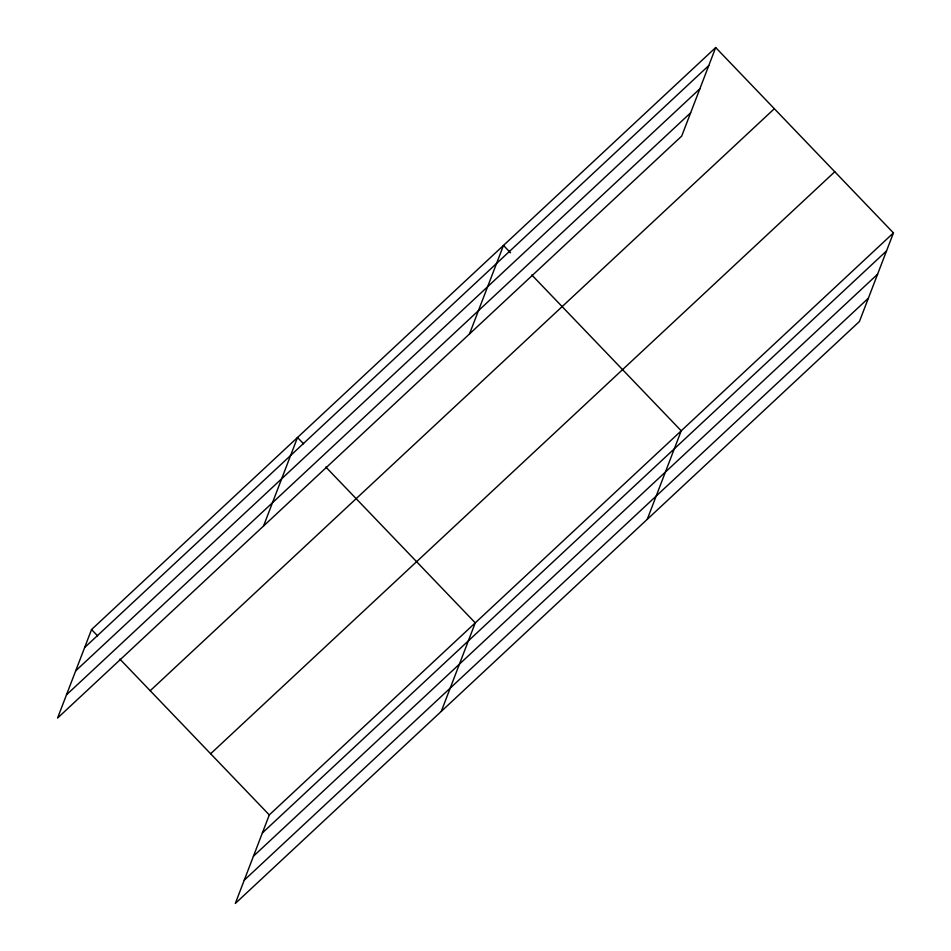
<?xml version="1.0" encoding="UTF-8"?>
<svg xmlns="http://www.w3.org/2000/svg" width="951" height="951" viewBox="0 0 951 951"><rect width="100%" height="100%" fill="white"/><g stroke="black" fill="none" stroke-linecap="round" stroke-linejoin="round"><path stroke-width="1.43" d="M715.687 47.55L91.546 629.55L57.559 718.076L681.712 136.076L715.687 47.55L893.441 232.924L859.454 321.45L235.313 903.45L269.288 814.924L893.441 232.924M263.534 526.01L297.508 437.496L303.583 443.82M469.497 333.956L503.483 245.429L510.556 252.811M441.276 711.396L475.262 622.869L325.824 467.024M647.251 519.329L681.225 430.803L531.799 274.958M84.627 647.56L708.78 65.56M75.7 670.835L699.841 88.835M66.499 694.801L690.64 112.8M150.199 690.723L774.352 108.723M210.635 753.751L834.776 171.751M262.381 832.933L886.522 250.933M253.441 856.209L877.595 274.209M244.241 880.186L868.394 298.186M91.546 629.55L97.608 635.874M119.862 659.079L269.288 814.924"/></g></svg>
